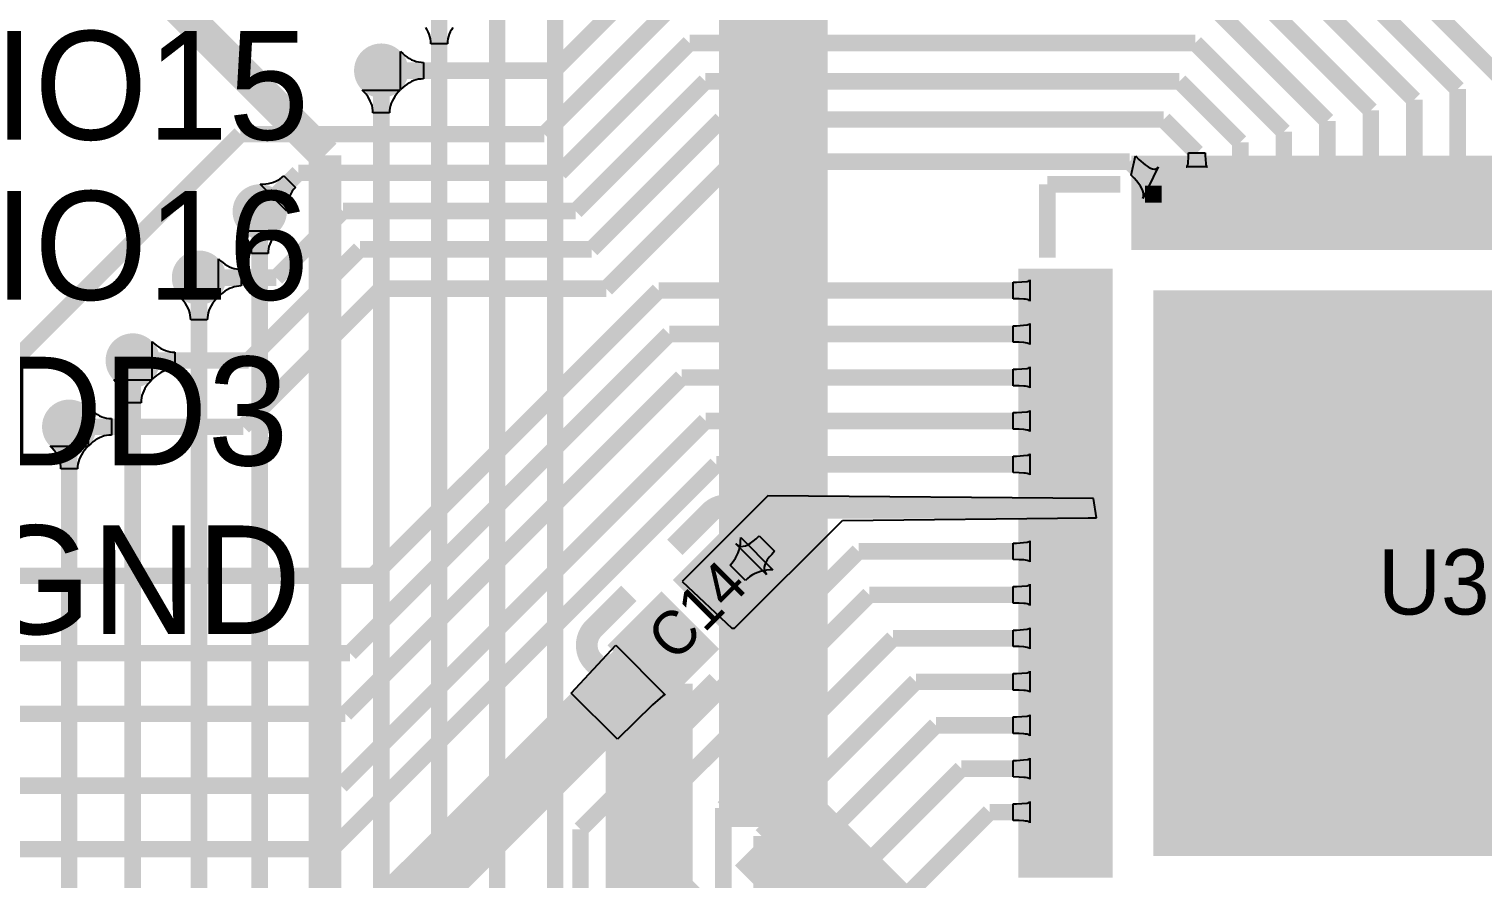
# Model space of a CAD drawing. Extents: x 53.3 to 135, y 28 to 125.4.
# Drawn here: x 88.71 to 102.08, y 88.65 to 96.47 of the extents above; entities that cross this region are included whole.
import ezdxf

# ---------------------------------------------------------------- set-up
doc = ezdxf.new("R2010")
doc.units = 0
doc.header["$MEASUREMENT"] = 0
for name, color, linetype in [('BOTTOMLAYER', 5, 'CONTINUOUS'), ('MULTILAYER', 9, 'CONTINUOUS'), ('TOPLAYER', 1, 'CONTINUOUS'), ('TOPOVERLAY', 2, 'CONTINUOUS'), ('TOPPASTE', 8, 'CONTINUOUS'), ('TOPSOLDER', 216, 'CONTINUOUS')]:
    doc.layers.add(name, color=color, linetype=linetype)

msp = doc.modelspace()

# ---------------------------------------------------------------- linework, layer by layer
at = {"layer": 'BOTTOMLAYER'}
for p, q in [((92.369759, 96.464544), (92.356889, 96.485042)), ((92.380648, 96.443736), (92.369759, 96.464544)), ((92.389559, 96.422619), (92.380648, 96.443736)), ((92.582152, 96.443736), (92.573241, 96.422619)), ((92.593041, 96.464544), (92.582152, 96.443736)), ((92.605911, 96.485042), (92.593041, 96.464544)), ((92.39649, 96.401189), (92.389559, 96.422619)), ((92.401438, 96.379449), (92.39649, 96.401189)), ((92.40441, 96.357397), (92.401438, 96.379449)), ((92.405398, 96.335032), (92.40441, 96.357397)), ((92.557402, 96.335032), (92.405398, 96.335032)), ((92.55839, 96.357397), (92.557402, 96.335032)), ((92.561362, 96.379449), (92.55839, 96.357397)), ((92.56631, 96.401189), (92.561362, 96.379449)), ((92.573241, 96.422619), (92.56631, 96.401189)), ((91.79181, 95.8901), (91.772999, 95.909663)), ((91.772999, 95.909663), (92.123001, 95.909663)), ((92.123001, 95.909663), (92.10419, 95.8901)), ((91.80864, 95.870227), (91.79181, 95.8901)), ((91.823489, 95.850042), (91.80864, 95.870227)), ((91.836359, 95.829544), (91.823489, 95.850042)), ((91.847248, 95.808736), (91.836359, 95.829544)), ((91.856159, 95.787619), (91.847248, 95.808736)), ((91.86309, 95.766189), (91.856159, 95.787619)), ((91.868038, 95.744449), (91.86309, 95.766189)), ((92.03291, 95.766189), (92.027962, 95.744449)), ((92.039841, 95.787619), (92.03291, 95.766189)), ((92.048752, 95.808736), (92.039841, 95.787619)), ((92.059641, 95.829544), (92.048752, 95.808736)), ((92.072511, 95.850042), (92.059641, 95.829544)), ((92.08736, 95.870227), (92.072511, 95.850042)), ((92.10419, 95.8901), (92.08736, 95.870227)), ((91.87101, 95.722397), (91.868038, 95.744449)), ((91.871998, 95.700032), (91.87101, 95.722397)), ((92.024002, 95.700032), (91.871998, 95.700032)), ((92.02499, 95.722397), (92.024002, 95.700032)), ((92.027962, 95.744449), (92.02499, 95.722397)), ((90.67421, 94.5947), (90.655399, 94.614263)), ((90.655399, 94.614263), (91.005401, 94.614263)), ((90.69104, 94.574827), (90.67421, 94.5947)), ((90.705889, 94.554642), (90.69104, 94.574827)), ((90.96976, 94.574827), (90.954911, 94.554642)), ((90.98659, 94.5947), (90.96976, 94.574827)), ((91.005401, 94.614263), (90.98659, 94.5947)), ((90.718759, 94.534144), (90.705889, 94.554642)), ((90.729648, 94.513336), (90.718759, 94.534144)), ((90.738559, 94.492219), (90.729648, 94.513336)), ((90.74549, 94.470789), (90.738559, 94.492219)), ((90.750438, 94.449049), (90.74549, 94.470789)), ((90.75341, 94.426997), (90.750438, 94.449049)), ((90.754398, 94.404632), (90.75341, 94.426997)), ((90.90739, 94.426997), (90.906402, 94.404632)), ((90.910362, 94.449049), (90.90739, 94.426997)), ((90.91531, 94.470789), (90.910362, 94.449049)), ((90.922241, 94.492219), (90.91531, 94.470789)), ((90.931152, 94.513336), (90.922241, 94.492219)), ((90.942041, 94.534144), (90.931152, 94.513336)), ((90.954911, 94.554642), (90.942041, 94.534144)), ((90.906402, 94.404632), (90.754398, 94.404632)), ((90.11541, 93.9851), (90.096599, 94.004663)), ((90.096599, 94.004663), (90.446601, 94.004663)), ((90.13224, 93.965227), (90.11541, 93.9851)), ((90.147089, 93.945042), (90.13224, 93.965227)), ((90.159959, 93.924544), (90.147089, 93.945042)), ((90.170848, 93.903736), (90.159959, 93.924544)), ((90.179759, 93.882619), (90.170848, 93.903736)), ((90.372352, 93.903736), (90.363441, 93.882619)), ((90.383241, 93.924544), (90.372352, 93.903736)), ((90.396111, 93.945042), (90.383241, 93.924544)), ((90.41096, 93.965227), (90.396111, 93.945042)), ((90.42779, 93.9851), (90.41096, 93.965227)), ((90.446601, 94.004663), (90.42779, 93.9851)), ((90.18669, 93.861189), (90.179759, 93.882619)), ((90.191638, 93.839449), (90.18669, 93.861189)), ((90.19461, 93.817397), (90.191638, 93.839449)), ((90.195598, 93.795032), (90.19461, 93.817397)), ((90.347602, 93.795032), (90.195598, 93.795032)), ((90.34859, 93.817397), (90.347602, 93.795032)), ((90.351562, 93.839449), (90.34859, 93.817397)), ((90.35651, 93.861189), (90.351562, 93.839449)), ((90.363441, 93.882619), (90.35651, 93.861189)), ((89.50581, 93.2231), (89.486999, 93.242663)), ((89.486999, 93.242663), (89.837001, 93.242663)), ((89.52264, 93.203227), (89.50581, 93.2231)), ((89.81819, 93.2231), (89.80136, 93.203227)), ((89.837001, 93.242663), (89.81819, 93.2231)), ((89.537489, 93.183042), (89.52264, 93.203227)), ((89.550359, 93.162544), (89.537489, 93.183042)), ((89.561248, 93.141736), (89.550359, 93.162544)), ((89.570159, 93.120619), (89.561248, 93.141736)), ((89.57709, 93.099189), (89.570159, 93.120619)), ((89.582038, 93.077449), (89.57709, 93.099189)), ((89.74691, 93.099189), (89.741962, 93.077449)), ((89.753841, 93.120619), (89.74691, 93.099189)), ((89.762752, 93.141736), (89.753841, 93.120619)), ((89.773641, 93.162544), (89.762752, 93.141736)), ((89.786511, 93.183042), (89.773641, 93.162544)), ((89.80136, 93.203227), (89.786511, 93.183042)), ((89.58501, 93.055397), (89.582038, 93.077449)), ((89.585998, 93.033032), (89.58501, 93.055397)), ((89.738002, 93.033032), (89.585998, 93.033032)), ((89.73899, 93.055397), (89.738002, 93.033032)), ((89.741962, 93.077449), (89.73899, 93.055397)), ((88.92161, 92.6135), (88.902799, 92.633063)), ((88.902799, 92.633063), (89.252801, 92.633063)), ((88.93844, 92.593627), (88.92161, 92.6135)), ((88.953289, 92.573442), (88.93844, 92.593627)), ((88.966159, 92.552944), (88.953289, 92.573442)), ((88.977048, 92.532136), (88.966159, 92.552944)), ((89.189441, 92.552944), (89.178552, 92.532136)), ((89.202311, 92.573442), (89.189441, 92.552944)), ((89.21716, 92.593627), (89.202311, 92.573442)), ((89.23399, 92.6135), (89.21716, 92.593627)), ((89.252801, 92.633063), (89.23399, 92.6135)), ((88.985959, 92.511019), (88.977048, 92.532136)), ((88.99289, 92.489589), (88.985959, 92.511019)), ((88.997838, 92.467849), (88.99289, 92.489589)), ((89.00081, 92.445797), (88.997838, 92.467849)), ((89.001798, 92.423432), (89.00081, 92.445797)), ((89.153802, 92.423432), (89.001798, 92.423432)), ((89.15479, 92.445797), (89.153802, 92.423432)), ((89.157762, 92.467849), (89.15479, 92.445797)), ((89.16271, 92.489589), (89.157762, 92.467849)), ((89.169641, 92.511019), (89.16271, 92.489589)), ((89.178552, 92.532136), (89.169641, 92.511019))]:
    msp.add_line(p, q, dxfattribs=at)
for points, const_width in [([(95.5548, 89.1286), (95.5548, 99.8982)], 1.000001), ([(93.5482, 81.2546), (93.5482, 97.8408)], 0.152001), ([(93.0148, 80.9752), (93.0148, 97.3074)], 0.152001), ([(90.0176, 96.7232), (91.430399, 95.310401)], 0.299999), ([(92.4814, 80.524601), (92.4814, 96.7232)], 0.152001), ([(91.948, 80.223401), (91.948, 96.0882)], 0.152001), ([(91.430399, 79.867201), (91.430399, 95.310401)], 0.299999), ([(90.8304, 79.5274), (90.8304, 94.7928)], 0.152001), ([(90.2716, 79.2734), (90.2716, 94.1832)], 0.152001), ([(89.662, 78.867), (89.662, 93.4212)], 0.152001), ([(89.0778, 78.867), (89.0778, 92.8116)], 0.152001), ([(94.4118, 88.4682), (94.4118, 90.4494)], 0.800001), ([(95.5548, 89.1286), (97.028, 87.6554)], 1.000001), ([(94.4118, 88.4682), (96.8248, 86.0552)], 0.800001)]:
    msp.add_lwpolyline(points, dxfattribs=dict(at, const_width=const_width))
for points, const_width in [([(91.823002, 96.0882, 1), (92.072998, 96.0882, 1)], 0.249999), ([(90.705402, 94.7928, 1), (90.955398, 94.7928, 1)], 0.249999), ([(90.146602, 94.1832, 1), (90.396598, 94.1832, 1)], 0.249999), ([(99.3418, 93.6244, 1), (99.6418, 93.6244, 1)], 0.299999), ([(100.2816, 93.6498, 1), (100.5816, 93.6498, 1)], 0.299999), ([(101.45, 93.5482, 1), (101.75, 93.5482, 1)], 0.299999), ([(89.537002, 93.4212, 1), (89.786998, 93.4212, 1)], 0.249999), ([(88.952802, 92.8116, 1), (89.202798, 92.8116, 1)], 0.249999), ([(100.307, 92.583, 1), (100.607, 92.583, 1)], 0.299999), ([(99.3164, 92.5068, 1), (99.6164, 92.5068, 1)], 0.299999), ([(101.45, 92.456, 1), (101.75, 92.456, 1)], 0.299999), ([(95.4048, 91.7956, 1), (95.7048, 91.7956, 1)], 0.299999), ([(99.3418, 91.5416, 1), (99.6418, 91.5416, 1)], 0.299999), ([(100.3324, 91.5162, 1), (100.6324, 91.5162, 1)], 0.299999), ([(101.500876, 91.465324, 1), (101.800876, 91.465324, 1)], 0.299999), ([(99.3672, 90.5256, 1), (99.6672, 90.5256, 1)], 0.299999), ([(94.0332, 90.4494, 1), (94.3332, 90.4494, 1)], 0.299999), ([(100.434, 90.3986, 1), (100.734, 90.3986, 1)], 0.299999), ([(101.5262, 90.3986, 1), (101.8262, 90.3986, 1)], 0.299999), ([(99.3418, 89.4842, 1), (99.6418, 89.4842, 1)], 0.299999), ([(100.4086, 89.4334, 1), (100.7086, 89.4334, 1)], 0.299999), ([(101.3992, 89.408, 1), (101.6992, 89.408, 1)], 0.299999)]:
    msp.add_lwpolyline(points, format="xyb", close=True, dxfattribs=dict(at, const_width=const_width))
at = {"layer": 'MULTILAYER'}
for points, const_width in [([(91.823002, 96.0882, 1), (92.072998, 96.0882, 1)], 0.249999), ([(90.705402, 94.7928, 1), (90.955398, 94.7928, 1)], 0.249999), ([(90.146602, 94.1832, 1), (90.396598, 94.1832, 1)], 0.249999), ([(99.3418, 93.6244, 1), (99.6418, 93.6244, 1)], 0.299999), ([(100.2816, 93.6498, 1), (100.5816, 93.6498, 1)], 0.299999), ([(101.45, 93.5482, 1), (101.75, 93.5482, 1)], 0.299999), ([(89.537002, 93.4212, 1), (89.786998, 93.4212, 1)], 0.249999), ([(88.952802, 92.8116, 1), (89.202798, 92.8116, 1)], 0.249999), ([(100.307, 92.583, 1), (100.607, 92.583, 1)], 0.299999), ([(99.3164, 92.5068, 1), (99.6164, 92.5068, 1)], 0.299999), ([(101.45, 92.456, 1), (101.75, 92.456, 1)], 0.299999), ([(95.4048, 91.7956, 1), (95.7048, 91.7956, 1)], 0.299999), ([(99.3418, 91.5416, 1), (99.6418, 91.5416, 1)], 0.299999), ([(100.3324, 91.5162, 1), (100.6324, 91.5162, 1)], 0.299999), ([(101.500876, 91.465324, 1), (101.800876, 91.465324, 1)], 0.299999), ([(99.3672, 90.5256, 1), (99.6672, 90.5256, 1)], 0.299999), ([(94.0332, 90.4494, 1), (94.3332, 90.4494, 1)], 0.299999), ([(100.434, 90.3986, 1), (100.734, 90.3986, 1)], 0.299999), ([(101.5262, 90.3986, 1), (101.8262, 90.3986, 1)], 0.299999), ([(99.3418, 89.4842, 1), (99.6418, 89.4842, 1)], 0.299999), ([(100.4086, 89.4334, 1), (100.7086, 89.4334, 1)], 0.299999), ([(101.3992, 89.408, 1), (101.6992, 89.408, 1)], 0.299999)]:
    msp.add_lwpolyline(points, format="xyb", close=True, dxfattribs=dict(at, const_width=const_width))
at = {"layer": 'TOPLAYER'}
for p, q in [((92.126537, 95.913199), (92.126537, 96.263201)), ((92.126537, 96.263201), (92.1461, 96.24439)), ((92.1461, 96.24439), (92.165973, 96.22756)), ((92.165973, 96.22756), (92.186158, 96.212711)), ((92.186158, 96.212711), (92.206656, 96.199841)), ((92.206656, 96.199841), (92.227463, 96.188952)), ((92.227463, 96.188952), (92.248581, 96.180041)), ((92.248581, 96.180041), (92.270011, 96.17311)), ((92.270011, 96.17311), (92.291751, 96.168162)), ((92.291751, 96.168162), (92.313803, 96.16519)), ((92.313803, 96.16519), (92.336168, 96.164202)), ((92.336168, 96.164202), (92.336168, 96.012198)), ((92.1461, 95.93201), (92.126537, 95.913199)), ((92.165973, 95.94884), (92.1461, 95.93201)), ((92.186158, 95.963689), (92.165973, 95.94884)), ((92.206656, 95.976559), (92.186158, 95.963689)), ((92.227463, 95.987448), (92.206656, 95.976559)), ((92.248581, 95.996359), (92.227463, 95.987448)), ((92.270011, 96.00329), (92.248581, 95.996359)), ((92.291751, 96.008238), (92.270011, 96.00329)), ((92.313803, 96.01121), (92.291751, 96.008238)), ((92.336168, 96.012198), (92.313803, 96.01121)), ((98.846449, 95.12747), (98.885141, 95.303741)), ((98.885141, 95.303741), (98.918532, 95.271425)), ((98.918532, 95.271425), (98.976983, 95.221572)), ((99.367337, 95.223025), (99.369641, 95.234689)), ((99.369641, 95.234689), (99.371528, 95.248948)), ((99.371528, 95.248948), (99.374043, 95.28524)), ((99.374043, 95.28524), (99.374879, 95.331902)), ((99.374879, 95.331902), (99.526882, 95.331902)), ((99.526882, 95.331902), (99.527091, 95.307274)), ((99.527091, 95.307274), (99.53212, 95.234689)), ((99.53212, 95.234689), (99.534424, 95.223025)), ((90.998055, 95.080536), (91.016927, 95.092411)), ((91.016927, 95.092411), (91.034621, 95.105903)), ((91.034621, 95.105903), (91.051136, 95.121016)), ((91.051136, 95.121016), (91.158616, 95.013536)), ((98.873175, 95.099668), (98.846449, 95.12747)), ((98.896353, 95.073267), (98.873175, 95.099668)), ((99.094077, 95.202286), (98.95393, 94.912508)), ((98.976983, 95.221572), (99.002042, 95.204036)), ((99.002042, 95.204036), (99.024323, 95.191428)), ((99.024323, 95.191428), (99.043828, 95.183747)), ((99.043828, 95.183747), (99.060556, 95.180991)), ((99.060556, 95.180991), (99.074506, 95.183162)), ((99.074506, 95.183162), (99.085679, 95.190262)), ((99.085679, 95.190262), (99.094077, 95.202286)), ((99.353929, 95.202286), (99.357909, 95.203581)), ((99.547832, 95.202286), (99.353929, 95.202286)), ((99.357909, 95.203581), (99.36147, 95.20747)), ((99.36147, 95.20747), (99.364615, 95.213952)), ((99.364615, 95.213952), (99.367337, 95.223025)), ((99.534424, 95.223025), (99.537147, 95.213952)), ((99.537147, 95.213952), (99.540291, 95.20747)), ((99.540291, 95.20747), (99.543852, 95.203581)), ((99.543852, 95.203581), (99.547832, 95.202286)), ((90.832899, 95.042787), (90.860034, 95.04332)), ((91.080387, 94.795299), (90.832899, 95.042787)), ((90.860034, 95.04332), (90.885988, 95.045472)), ((90.885988, 95.045472), (90.910761, 95.049246)), ((90.910761, 95.049246), (90.934355, 95.054638)), ((90.934355, 95.054638), (90.956768, 95.061651)), ((90.956768, 95.061651), (90.978002, 95.070285)), ((90.978002, 95.070285), (90.998055, 95.080536)), ((91.118136, 94.960455), (91.107885, 94.940402)), ((91.130011, 94.979327), (91.118136, 94.960455)), ((91.143503, 94.997021), (91.130011, 94.979327)), ((91.158616, 95.013536), (91.143503, 94.997021)), ((98.915979, 95.048266), (98.896353, 95.073267)), ((98.932055, 95.024669), (98.915979, 95.048266)), ((98.944577, 95.002472), (98.932055, 95.024669)), ((98.953551, 94.981674), (98.944577, 95.002472)), ((98.958971, 94.962281), (98.953551, 94.981674)), ((98.960841, 94.944288), (98.958971, 94.962281)), ((91.083072, 94.848388), (91.08092, 94.822434)), ((91.086846, 94.873161), (91.083072, 94.848388)), ((91.092238, 94.896755), (91.086846, 94.873161)), ((91.099251, 94.919168), (91.092238, 94.896755)), ((91.107885, 94.940402), (91.099251, 94.919168)), ((98.95393, 94.912508), (98.959162, 94.927697)), ((98.959162, 94.927697), (98.960841, 94.944288)), ((91.08092, 94.822434), (91.080387, 94.795299)), ((90.450137, 94.008199), (90.450137, 94.358201)), ((90.450137, 94.358201), (90.4697, 94.33939)), ((90.4697, 94.33939), (90.489573, 94.32256)), ((90.489573, 94.32256), (90.509758, 94.307711)), ((90.509758, 94.307711), (90.530256, 94.294841)), ((90.530256, 94.294841), (90.551063, 94.283952)), ((90.551063, 94.283952), (90.572181, 94.275041)), ((90.572181, 94.275041), (90.593611, 94.26811)), ((90.593611, 94.26811), (90.615351, 94.263162)), ((90.615351, 94.263162), (90.637403, 94.26019)), ((90.637403, 94.26019), (90.659768, 94.259202)), ((90.659768, 94.259202), (90.659768, 94.107198)), ((97.900233, 94.151585), (97.907833, 94.154729)), ((97.907833, 94.154729), (97.912395, 94.15829)), ((97.912395, 94.15829), (97.913914, 94.16227)), ((97.913914, 94.16227), (97.913914, 93.968367)), ((90.4697, 94.02701), (90.450137, 94.008199)), ((90.489573, 94.04384), (90.4697, 94.02701)), ((90.509758, 94.058689), (90.489573, 94.04384)), ((90.530256, 94.071559), (90.509758, 94.058689)), ((90.551063, 94.082448), (90.530256, 94.071559)), ((90.572181, 94.091359), (90.551063, 94.082448)), ((90.593611, 94.09829), (90.572181, 94.091359)), ((90.615351, 94.103238), (90.593611, 94.09829)), ((90.637403, 94.10621), (90.615351, 94.103238)), ((90.659768, 94.107198), (90.637403, 94.10621)), ((97.761913, 94.14132), (97.790792, 94.141529)), ((97.761913, 93.989317), (97.761913, 94.14132)), ((97.790792, 94.141529), (97.889593, 94.148862)), ((97.889593, 94.148862), (97.900233, 94.151585)), ((97.816632, 93.988481), (97.761913, 93.989317)), ((97.859195, 93.985966), (97.816632, 93.988481)), ((97.875913, 93.984079), (97.859195, 93.985966)), ((97.889593, 93.981775), (97.875913, 93.984079)), ((97.900233, 93.979053), (97.889593, 93.981775)), ((97.907833, 93.975908), (97.900233, 93.979053)), ((97.912395, 93.972347), (97.907833, 93.975908)), ((97.913914, 93.968367), (97.912395, 93.972347)), ((97.900233, 93.751585), (97.907833, 93.75473)), ((97.907833, 93.75473), (97.912395, 93.758291)), ((97.912395, 93.758291), (97.913914, 93.762271)), ((97.913914, 93.762271), (97.913914, 93.568368)), ((97.761913, 93.741321), (97.790792, 93.74153)), ((97.761913, 93.589318), (97.761913, 93.741321)), ((97.790792, 93.74153), (97.889593, 93.748863)), ((97.889593, 93.748863), (97.900233, 93.751585)), ((89.840537, 93.246199), (89.840537, 93.596201)), ((89.840537, 93.596201), (89.8601, 93.57739)), ((89.8601, 93.57739), (89.879973, 93.56056)), ((89.879973, 93.56056), (89.900158, 93.545711)), ((89.900158, 93.545711), (89.920656, 93.532841)), ((89.920656, 93.532841), (89.941463, 93.521952)), ((89.941463, 93.521952), (89.962581, 93.513041)), ((89.962581, 93.513041), (89.984011, 93.50611)), ((89.984011, 93.50611), (90.005751, 93.501162)), ((90.005751, 93.501162), (90.027803, 93.49819)), ((90.027803, 93.49819), (90.050168, 93.497202)), ((90.050168, 93.497202), (90.050168, 93.345198)), ((97.816632, 93.588482), (97.761913, 93.589318)), ((97.859195, 93.585967), (97.816632, 93.588482)), ((97.875913, 93.58408), (97.859195, 93.585967)), ((97.889593, 93.581776), (97.875913, 93.58408)), ((97.900233, 93.579053), (97.889593, 93.581776)), ((97.907833, 93.575909), (97.900233, 93.579053)), ((97.912395, 93.572348), (97.907833, 93.575909)), ((97.913914, 93.568368), (97.912395, 93.572348)), ((97.900233, 93.351586), (97.907833, 93.354731)), ((97.907833, 93.354731), (97.912395, 93.358292)), ((97.912395, 93.358292), (97.913914, 93.362272)), ((97.913914, 93.362272), (97.913914, 93.168368)), ((89.8601, 93.26501), (89.840537, 93.246199)), ((89.879973, 93.28184), (89.8601, 93.26501)), ((89.900158, 93.296689), (89.879973, 93.28184)), ((89.920656, 93.309559), (89.900158, 93.296689)), ((89.941463, 93.320448), (89.920656, 93.309559)), ((89.962581, 93.329359), (89.941463, 93.320448)), ((89.984011, 93.33629), (89.962581, 93.329359)), ((90.005751, 93.341238), (89.984011, 93.33629)), ((90.027803, 93.34421), (90.005751, 93.341238)), ((90.050168, 93.345198), (90.027803, 93.34421)), ((97.761913, 93.341322), (97.790792, 93.34153)), ((97.761913, 93.189318), (97.761913, 93.341322)), ((97.790792, 93.34153), (97.889593, 93.348863)), ((97.889593, 93.348863), (97.900233, 93.351586)), ((97.816632, 93.188483), (97.761913, 93.189318)), ((97.859195, 93.185968), (97.816632, 93.188483)), ((97.875913, 93.184081), (97.859195, 93.185968)), ((97.889593, 93.181777), (97.875913, 93.184081)), ((97.900233, 93.179054), (97.889593, 93.181777)), ((97.907833, 93.17591), (97.900233, 93.179054)), ((97.912395, 93.172349), (97.907833, 93.17591)), ((97.913914, 93.168368), (97.912395, 93.172349)), ((89.256337, 92.636599), (89.256337, 92.986601)), ((89.256337, 92.986601), (89.2759, 92.96779)), ((89.2759, 92.96779), (89.295773, 92.95096)), ((89.295773, 92.95096), (89.315958, 92.936111)), ((97.889593, 92.948864), (97.900233, 92.951587)), ((97.900233, 92.951587), (97.907833, 92.954732)), ((97.907833, 92.954732), (97.912395, 92.958293)), ((97.912395, 92.958293), (97.913914, 92.962273)), ((97.913914, 92.962273), (97.913914, 92.768369)), ((89.315958, 92.936111), (89.336456, 92.923241)), ((89.336456, 92.923241), (89.357264, 92.912352)), ((89.357264, 92.912352), (89.378381, 92.903441)), ((89.378381, 92.903441), (89.399811, 92.89651)), ((89.399811, 92.89651), (89.421551, 92.891562)), ((89.421551, 92.891562), (89.443603, 92.88859)), ((89.443603, 92.88859), (89.465968, 92.887602)), ((89.465968, 92.887602), (89.465968, 92.735598)), ((97.761913, 92.941323), (97.790792, 92.941531)), ((97.761913, 92.789319), (97.761913, 92.941323)), ((97.790792, 92.941531), (97.889593, 92.948864)), ((89.315958, 92.687089), (89.295773, 92.67224)), ((89.336456, 92.699959), (89.315958, 92.687089)), ((89.357264, 92.710848), (89.336456, 92.699959)), ((89.378381, 92.719759), (89.357264, 92.710848)), ((89.399811, 92.72669), (89.378381, 92.719759)), ((89.421551, 92.731638), (89.399811, 92.72669)), ((89.443603, 92.73461), (89.421551, 92.731638)), ((89.465968, 92.735598), (89.443603, 92.73461)), ((97.816632, 92.788483), (97.761913, 92.789319)), ((97.859195, 92.785969), (97.816632, 92.788483)), ((97.875913, 92.784082), (97.859195, 92.785969)), ((97.889593, 92.781778), (97.875913, 92.784082)), ((97.900233, 92.779055), (97.889593, 92.781778)), ((97.907833, 92.77591), (97.900233, 92.779055)), ((97.912395, 92.772349), (97.907833, 92.77591)), ((97.913914, 92.768369), (97.912395, 92.772349)), ((89.2759, 92.65541), (89.256337, 92.636599)), ((89.295773, 92.67224), (89.2759, 92.65541)), ((97.889593, 92.548865), (97.900233, 92.551588)), ((97.900233, 92.551588), (97.907833, 92.554732)), ((97.907833, 92.554732), (97.912395, 92.558293)), ((97.912395, 92.558293), (97.913914, 92.562274)), ((97.913914, 92.562274), (97.913914, 92.36837)), ((97.761913, 92.541324), (97.790792, 92.541532)), ((97.761913, 92.38932), (97.761913, 92.541324)), ((97.790792, 92.541532), (97.889593, 92.548865)), ((97.816632, 92.388484), (97.761913, 92.38932)), ((97.859195, 92.38597), (97.816632, 92.388484)), ((97.875913, 92.384082), (97.859195, 92.38597)), ((97.889593, 92.381779), (97.875913, 92.384082)), ((97.900233, 92.379056), (97.889593, 92.381779)), ((97.907833, 92.375911), (97.900233, 92.379056)), ((97.912395, 92.37235), (97.907833, 92.375911)), ((97.913914, 92.36837), (97.912395, 92.37235)), ((95.504, 92.1766), (94.7166, 91.3892)), ((98.5012, 92.1512), (95.504, 92.1766)), ((98.5266, 91.9734), (98.5012, 92.1512)), ((95.1992, 90.9574), (96.1898, 91.948)), ((96.1898, 91.948), (98.4504, 91.9734)), ((98.4504, 91.9734), (98.5266, 91.9734)), ((95.251387, 91.733172), (95.254112, 91.762341)), ((95.254112, 91.762341), (95.254816, 91.792603)), ((95.254816, 91.792603), (95.551798, 91.495616)), ((95.34522, 91.740172), (95.370292, 91.758173)), ((95.370292, 91.758173), (95.39682, 91.780459)), ((95.39682, 91.780459), (95.424808, 91.80703)), ((95.424808, 91.80703), (95.566227, 91.66561)), ((97.790792, 91.741534), (97.889593, 91.748867)), ((97.889593, 91.748867), (97.900233, 91.751589)), ((97.900233, 91.751589), (97.907833, 91.754734)), ((97.907833, 91.754734), (97.912395, 91.758295)), ((97.912395, 91.758295), (97.913914, 91.762275)), ((97.913914, 91.762275), (97.913914, 91.568372)), ((95.20744, 91.603665), (95.220272, 91.627386)), ((95.493362, 91.451323), (95.210521, 91.734165)), ((95.210521, 91.734165), (95.225392, 91.722166)), ((95.220272, 91.627386), (95.231085, 91.652199)), ((95.225392, 91.722166), (95.24172, 91.714452)), ((95.231085, 91.652199), (95.239873, 91.6781)), ((95.239873, 91.6781), (95.246642, 91.70509)), ((95.24172, 91.714452), (95.259505, 91.711026)), ((95.246642, 91.70509), (95.251387, 91.733172)), ((95.259505, 91.711026), (95.278748, 91.711882)), ((95.278748, 91.711882), (95.299449, 91.717025)), ((95.299449, 91.717025), (95.321605, 91.726456)), ((95.321605, 91.726456), (95.34522, 91.740172)), ((95.539657, 91.637622), (95.517371, 91.611094)), ((95.566227, 91.66561), (95.539657, 91.637622)), ((97.761913, 91.741325), (97.790792, 91.741534)), ((97.761913, 91.589322), (97.761913, 91.741325)), ((95.15681, 91.539035), (95.175708, 91.559487)), ((95.29823, 91.397612), (95.15681, 91.539035)), ((95.175708, 91.559487), (95.192586, 91.581031)), ((95.192586, 91.581031), (95.20744, 91.603665)), ((95.437297, 91.480676), (95.411394, 91.471885)), ((95.464287, 91.487442), (95.437297, 91.480676)), ((95.492369, 91.492189), (95.464287, 91.487442)), ((95.471079, 91.51955), (95.470223, 91.500307)), ((95.470223, 91.500307), (95.47365, 91.482522)), ((95.476223, 91.540251), (95.471079, 91.51955)), ((95.47365, 91.482522), (95.481364, 91.466195)), ((95.485654, 91.562408), (95.476223, 91.540251)), ((95.49937, 91.586022), (95.485654, 91.562408)), ((95.521539, 91.494912), (95.492369, 91.492189)), ((95.517371, 91.611094), (95.49937, 91.586022)), ((95.551798, 91.495616), (95.521539, 91.494912)), ((97.816632, 91.588486), (97.761913, 91.589322)), ((97.859195, 91.585971), (97.816632, 91.588486)), ((97.875913, 91.584084), (97.859195, 91.585971)), ((97.889593, 91.58178), (97.875913, 91.584084)), ((97.900233, 91.579057), (97.889593, 91.58178)), ((97.907833, 91.575913), (97.900233, 91.579057)), ((97.912395, 91.572352), (97.907833, 91.575913)), ((97.913914, 91.568372), (97.912395, 91.572352)), ((94.7166, 91.3892), (95.1738, 90.9574)), ((95.318684, 91.41651), (95.29823, 91.397612)), ((95.340228, 91.433386), (95.318684, 91.41651)), ((95.36286, 91.448242), (95.340228, 91.433386)), ((95.386583, 91.461074), (95.36286, 91.448242)), ((95.411394, 91.471885), (95.386583, 91.461074)), ((95.481364, 91.466195), (95.493362, 91.451323)), ((97.790792, 91.341534), (97.889593, 91.348867)), ((97.889593, 91.348867), (97.900233, 91.35159)), ((97.900233, 91.35159), (97.907833, 91.354735)), ((97.907833, 91.354735), (97.912395, 91.358296)), ((97.912395, 91.358296), (97.913914, 91.362276)), ((97.913914, 91.362276), (97.913914, 91.168372)), ((97.761913, 91.341326), (97.790792, 91.341534)), ((97.761913, 91.189322), (97.761913, 91.341326)), ((97.816632, 91.188487), (97.761913, 91.189322)), ((97.859195, 91.185972), (97.816632, 91.188487)), ((97.875913, 91.184085), (97.859195, 91.185972)), ((97.889593, 91.181781), (97.875913, 91.184085)), ((97.900233, 91.179058), (97.889593, 91.181781)), ((97.907833, 91.175914), (97.900233, 91.179058)), ((97.912395, 91.172353), (97.907833, 91.175914)), ((97.913914, 91.168372), (97.912395, 91.172353)), ((95.1738, 90.9574), (95.1992, 90.9574)), ((97.790792, 90.941535), (97.889593, 90.948868)), ((97.889593, 90.948868), (97.900233, 90.951591)), ((97.900233, 90.951591), (97.907833, 90.954736)), ((97.907833, 90.954736), (97.912395, 90.958297)), ((97.912395, 90.958297), (97.913914, 90.962277)), ((97.913914, 90.962277), (97.913914, 90.768373)), ((97.761913, 90.941327), (97.790792, 90.941535)), ((97.761913, 90.789323), (97.761913, 90.941327)), ((93.696706, 90.361773), (94.105446, 90.801558)), ((94.105446, 90.801558), (94.560756, 90.346248)), ((97.816632, 90.788487), (97.761913, 90.789323)), ((97.859195, 90.785973), (97.816632, 90.788487)), ((97.875913, 90.784086), (97.859195, 90.785973)), ((97.889593, 90.781782), (97.875913, 90.784086)), ((97.900233, 90.779059), (97.889593, 90.781782)), ((97.907833, 90.775914), (97.900233, 90.779059)), ((97.912395, 90.772353), (97.907833, 90.775914)), ((97.913914, 90.768373), (97.912395, 90.772353)), ((97.790792, 90.541536), (97.889593, 90.548869)), ((97.889593, 90.548869), (97.900233, 90.551592)), ((97.900233, 90.551592), (97.907833, 90.554736)), ((97.907833, 90.554736), (97.912395, 90.558297)), ((97.912395, 90.558297), (97.913914, 90.562278)), ((97.913914, 90.562278), (97.913914, 90.368374)), ((97.761913, 90.541328), (97.790792, 90.541536)), ((97.761913, 90.389324), (97.761913, 90.541328)), ((94.12097, 89.937509), (93.696706, 90.361773)), ((94.514655, 90.315981), (94.443047, 90.251826)), ((94.538198, 90.334866), (94.514655, 90.315981)), ((94.553562, 90.344955), (94.538198, 90.334866)), ((94.560756, 90.346248), (94.553562, 90.344955)), ((97.816632, 90.388488), (97.761913, 90.389324)), ((97.859195, 90.385974), (97.816632, 90.388488)), ((97.875913, 90.384086), (97.859195, 90.385974)), ((97.889593, 90.381783), (97.875913, 90.384086)), ((97.900233, 90.37906), (97.889593, 90.381783)), ((97.907833, 90.375915), (97.900233, 90.37906)), ((97.912395, 90.372354), (97.907833, 90.375915)), ((97.913914, 90.368374), (97.912395, 90.372354)), ((94.443047, 90.251826), (94.12097, 89.937509)), ((97.790792, 90.141537), (97.889593, 90.14887)), ((97.889593, 90.14887), (97.900233, 90.151593)), ((97.900233, 90.151593), (97.907833, 90.154737)), ((97.907833, 90.154737), (97.912395, 90.158298)), ((97.912395, 90.158298), (97.913914, 90.162278)), ((97.913914, 90.162278), (97.913914, 89.968375)), ((97.761913, 90.141328), (97.790792, 90.141537)), ((97.761913, 89.989325), (97.761913, 90.141328)), ((97.816632, 89.988489), (97.761913, 89.989325)), ((97.859195, 89.985974), (97.816632, 89.988489)), ((97.875913, 89.984087), (97.859195, 89.985974)), ((97.889593, 89.981783), (97.875913, 89.984087)), ((97.900233, 89.979061), (97.889593, 89.981783)), ((97.907833, 89.975916), (97.900233, 89.979061)), ((97.912395, 89.972355), (97.907833, 89.975916)), ((97.913914, 89.968375), (97.912395, 89.972355)), ((97.761913, 89.741329), (97.790792, 89.741538)), ((97.761913, 89.589326), (97.761913, 89.741329)), ((97.790792, 89.741538), (97.889593, 89.748871)), ((97.889593, 89.748871), (97.900233, 89.751593)), ((97.900233, 89.751593), (97.907833, 89.754738)), ((97.907833, 89.754738), (97.912395, 89.758299)), ((97.912395, 89.758299), (97.913914, 89.762279)), ((97.913914, 89.762279), (97.913914, 89.568376)), ((97.816632, 89.58849), (97.761913, 89.589326)), ((97.859195, 89.585975), (97.816632, 89.58849)), ((97.875913, 89.584088), (97.859195, 89.585975)), ((97.889593, 89.581784), (97.875913, 89.584088)), ((97.900233, 89.579061), (97.889593, 89.581784)), ((97.907833, 89.575917), (97.900233, 89.579061)), ((97.912395, 89.572356), (97.907833, 89.575917)), ((97.913914, 89.568376), (97.912395, 89.572356)), ((97.761913, 89.34133), (97.790792, 89.341538)), ((97.761913, 89.189326), (97.761913, 89.34133)), ((97.790792, 89.341538), (97.889593, 89.348871)), ((97.889593, 89.348871), (97.900233, 89.351594)), ((97.900233, 89.351594), (97.907833, 89.354739)), ((97.907833, 89.354739), (97.912395, 89.3583)), ((97.912395, 89.3583), (97.913914, 89.36228)), ((97.913914, 89.36228), (97.913914, 89.168376)), ((97.816632, 89.188491), (97.761913, 89.189326)), ((97.859195, 89.185976), (97.816632, 89.188491)), ((97.875913, 89.184089), (97.859195, 89.185976)), ((97.889593, 89.181785), (97.875913, 89.184089)), ((97.900233, 89.179062), (97.889593, 89.181785)), ((97.907833, 89.175918), (97.900233, 89.179062)), ((97.912395, 89.172357), (97.907833, 89.175918)), ((97.913914, 89.168376), (97.912395, 89.172357))]:
    msp.add_line(p, q, dxfattribs=at)
for points, const_width in [([(100.165398, 98.101998), (102.250875, 96.016521)], 0.152001), ([(100.019597, 97.749998), (101.850876, 95.918718)], 0.152001), ([(99.873796, 97.397997), (101.450877, 95.820916)], 0.152001), ([(93.535081, 96.0882), (94.492877, 97.045996)], 0.152001), ([(99.727995, 97.045996), (101.050877, 95.723113)], 0.152001), ([(93.448683, 95.504), (94.638678, 96.693995)], 0.152001), ([(99.582194, 96.693995), (100.650878, 95.62531)], 0.152001), ([(93.590885, 95.1484), (94.784479, 96.341994)], 0.152001), ([(94.784479, 96.341994), (99.436392, 96.341994)], 0.152001), ([(99.436392, 96.341994), (100.250879, 95.527508)], 0.152001), ([(91.948, 96.0882), (93.535081, 96.0882)], 0.152001), ([(93.736686, 94.796399), (94.93028, 95.989993)], 0.152001), ([(94.93028, 95.989993), (99.290591, 95.989993)], 0.152001), ([(99.290591, 95.989993), (99.85088, 95.429705)], 0.152001), ([(101.450877, 95.203035), (101.450877, 95.820916)], 0.152001), ([(101.850876, 95.203035), (101.850876, 95.918718)], 0.152001), ([(101.050877, 95.203035), (101.050877, 95.723113)], 0.152001), ([(93.882487, 94.444398), (95.076081, 95.637993)], 0.152001), ([(95.076081, 95.637993), (99.14479, 95.637993)], 0.152001), ([(99.14479, 95.637993), (99.450881, 95.331902)], 0.152001), ([(100.650878, 95.203035), (100.650878, 95.62531)], 0.152001), ([(88.0364, 92.8878), (90.6526, 95.504)], 0.152001), ([(90.6526, 95.504), (93.448683, 95.504)], 0.152001), ([(99.85088, 95.203035), (99.85088, 95.429705)], 0.152001), ([(100.250879, 95.203035), (100.250879, 95.527508)], 0.152001), ([(99.450881, 94.872835), (99.450881, 95.331902)], 0.152001), ([(90.8304, 94.7928), (91.186, 95.1484)], 0.152001), ([(91.186, 95.1484), (93.590885, 95.1484)], 0.152001), ([(94.01749, 94.0816), (95.18589, 95.25)], 0.152001), ([(95.18589, 95.25), (98.8314, 95.25)], 0.152001), ([(98.8314, 95.25), (99.050881, 95.030519)], 0.152001), ([(99.050881, 94.872835), (99.050881, 95.030519)], 0.152001), ([(90.9828, 94.1832), (91.595999, 94.796399)], 0.152001), ([(91.595999, 94.796399), (93.736686, 94.796399)], 0.152001), ([(90.7288, 93.4212), (91.751998, 94.444398)], 0.152001), ([(91.751998, 94.444398), (93.882487, 94.444398)], 0.152001), ([(90.2716, 94.1832), (90.9828, 94.1832)], 0.152001), ([(90.678, 92.8116), (91.948, 94.0816)], 0.152001), ([(91.948, 94.0816), (94.01749, 94.0816)], 0.152001), ([(91.873692, 91.44), (94.499011, 94.065319)], 0.152001), ([(94.499011, 94.065319), (98.243365, 94.065319)], 0.152001), ([(91.660297, 90.7288), (94.596816, 93.665319)], 0.152001), ([(94.596816, 93.665319), (98.243365, 93.665319)], 0.152001), ([(89.662, 93.4212), (90.7288, 93.4212)], 0.152001), ([(91.6178, 90.17), (94.71312, 93.26532)], 0.152001), ([(94.71312, 93.26532), (98.243365, 93.26532)], 0.152001), ([(89.0778, 92.8116), (90.678, 92.8116)], 0.152001), ([(91.577198, 89.5096), (94.932919, 92.865321)], 0.152001), ([(94.932919, 92.865321), (98.243365, 92.865321)], 0.152001), ([(91.4908, 88.9254), (95.030722, 92.465322)], 0.152001), ([(95.030722, 92.465322), (98.243365, 92.465322)], 0.152001), ([(95.14412, 91.384923), (95.82452, 92.065323)], 0.2), ([(95.82452, 92.065323), (98.243365, 92.065323)], 0.2), ([(93.780399, 89.106799), (96.338923, 91.665323)], 0.152001), ([(96.338923, 91.665323), (98.243365, 91.665323)], 0.152001), ([(87.9602, 91.44), (91.873692, 91.44)], 0.152001), ([(94.1324, 88.960998), (96.436726, 91.265324)], 0.152001), ([(96.436726, 91.265324), (98.243365, 91.265324)], 0.152001), ([(91.897197, 88.138), (94.543077, 90.78388)], 0.599999), ([(95.095192, 89.303992), (96.656525, 90.865325)], 0.152001), ([(96.656525, 90.865325), (98.243365, 90.865325)], 0.152001), ([(87.3506, 90.7288), (91.660297, 90.7288)], 0.152001), ([(95.447193, 89.046393), (96.866126, 90.465326)], 0.152001), ([(96.866126, 90.465326), (98.243365, 90.465326)], 0.152001), ([(86.8172, 90.17), (91.6178, 90.17)], 0.152001), ([(95.799194, 88.814194), (97.050327, 90.065327)], 0.152001), ([(97.050327, 90.065327), (98.243365, 90.065327)], 0.152001), ([(96.151195, 88.531195), (97.285327, 89.665327)], 0.152001), ([(97.285327, 89.665327), (98.243365, 89.665327)], 0.152001), ([(86.2584, 89.5096), (91.577198, 89.5096)], 0.152001), ([(95.095192, 85.468592), (95.095192, 89.303992)], 0.152001), ([(96.503195, 88.222795), (97.545728, 89.265328)], 0.152001), ([(97.545728, 89.265328), (98.243365, 89.265328)], 0.152001), ([(93.780399, 88.065399), (93.780399, 89.106799)], 0.152001), ([(95.447193, 85.185593), (95.447193, 89.046393)], 0.152001), ([(85.8012, 88.9254), (91.4908, 88.9254)], 0.152001), ([(94.1324, 87.8586), (94.1324, 88.960998)], 0.152001), ([(95.799194, 84.963), (95.799194, 88.814194)], 0.152001)]:
    msp.add_lwpolyline(points, dxfattribs=dict(at, const_width=const_width))
for points, const_width in [([(91.823002, 96.0882, 1), (92.072998, 96.0882, 1)], 0.249999), ([(90.705402, 94.7928, 1), (90.955398, 94.7928, 1)], 0.249999), ([(90.146602, 94.1832, 1), (90.396598, 94.1832, 1)], 0.249999), ([(99.3418, 93.6244, 1), (99.6418, 93.6244, 1)], 0.299999), ([(100.2816, 93.6498, 1), (100.5816, 93.6498, 1)], 0.299999), ([(101.45, 93.5482, 1), (101.75, 93.5482, 1)], 0.299999), ([(89.537002, 93.4212, 1), (89.786998, 93.4212, 1)], 0.249999), ([(88.952802, 92.8116, 1), (89.202798, 92.8116, 1)], 0.249999), ([(100.307, 92.583, 1), (100.607, 92.583, 1)], 0.299999), ([(99.3164, 92.5068, 1), (99.6164, 92.5068, 1)], 0.299999), ([(101.45, 92.456, 1), (101.75, 92.456, 1)], 0.299999), ([(95.4048, 91.7956, 1), (95.7048, 91.7956, 1)], 0.299999), ([(99.3418, 91.5416, 1), (99.6418, 91.5416, 1)], 0.299999), ([(100.3324, 91.5162, 1), (100.6324, 91.5162, 1)], 0.299999), ([(101.500876, 91.465324, 1), (101.800876, 91.465324, 1)], 0.299999), ([(99.3672, 90.5256, 1), (99.6672, 90.5256, 1)], 0.299999), ([(94.0332, 90.4494, 1), (94.3332, 90.4494, 1)], 0.299999), ([(100.434, 90.3986, 1), (100.734, 90.3986, 1)], 0.299999), ([(101.5262, 90.3986, 1), (101.8262, 90.3986, 1)], 0.299999), ([(99.3418, 89.4842, 1), (99.6418, 89.4842, 1)], 0.299999), ([(100.4086, 89.4334, 1), (100.7086, 89.4334, 1)], 0.299999), ([(101.3992, 89.408, 1), (101.6992, 89.408, 1)], 0.299999)]:
    msp.add_lwpolyline(points, format="xyb", close=True, dxfattribs=dict(at, const_width=const_width))
for points in [[(98.950882, 95.205334), (98.950882, 94.540337), (99.150881, 95.205334), (99.150881, 94.540337)], [(99.350881, 95.205334), (99.350881, 94.540337), (99.55088, 95.205334), (99.55088, 94.540337)], [(99.75088, 95.205334), (99.75088, 94.540337), (99.95088, 95.205334), (99.95088, 94.540337)], [(100.150879, 95.205334), (100.150879, 94.540337), (100.350879, 95.205334), (100.350879, 94.540337)], [(100.550878, 95.205334), (100.550878, 94.540337), (100.750878, 95.205334), (100.750878, 94.540337)], [(100.950878, 95.205334), (100.950878, 94.540337), (101.150877, 95.205334), (101.150877, 94.540337)], [(101.350877, 95.205334), (101.350877, 94.540337), (101.550876, 95.205334), (101.550876, 94.540337)], [(101.750876, 95.205334), (101.750876, 94.540337), (101.950876, 95.205334), (101.950876, 94.540337)], [(97.910866, 94.165318), (97.910866, 93.965319), (98.575863, 94.165318), (98.575863, 93.965319)], [(99.150876, 93.965324), (99.150876, 88.965324), (104.150876, 93.965324), (104.150876, 88.965324)], [(97.910866, 93.765319), (97.910866, 93.56532), (98.575863, 93.765319), (98.575863, 93.56532)], [(97.910866, 93.36532), (97.910866, 93.16532), (98.575863, 93.36532), (98.575863, 93.16532)], [(97.910866, 92.965321), (97.910866, 92.765321), (98.575863, 92.965321), (98.575863, 92.765321)], [(97.910866, 92.565322), (97.910866, 92.365322), (98.575863, 92.565322), (98.575863, 92.365322)], [(97.910866, 92.165322), (97.910866, 91.965323), (98.575863, 92.165322), (98.575863, 91.965323)], [(95.161798, 90.94298), (95.586062, 91.367244), (94.702178, 91.402601), (95.126442, 91.826865)], [(97.910866, 91.765323), (97.910866, 91.565324), (98.575863, 91.765323), (98.575863, 91.565324)], [(97.910866, 91.365324), (97.910866, 91.165324), (98.575863, 91.365324), (98.575863, 91.165324)], [(94.560756, 90.341938), (94.98502, 90.766201), (94.101135, 90.801558), (94.525399, 91.225822)], [(97.910866, 90.965325), (97.910866, 90.765325), (98.575863, 90.965325), (98.575863, 90.765325)], [(97.910866, 90.565326), (97.910866, 90.365326), (98.575863, 90.565326), (98.575863, 90.365326)], [(97.910866, 90.165326), (97.910866, 89.965327), (98.575863, 90.165326), (98.575863, 89.965327)], [(97.910866, 89.765327), (97.910866, 89.565328), (98.575863, 89.765327), (98.575863, 89.565328)], [(97.910866, 89.365328), (97.910866, 89.165328), (98.575863, 89.365328), (98.575863, 89.165328)], [(97.910866, 88.965329), (97.910866, 88.765329), (98.575863, 88.965329), (98.575863, 88.765329)]]:
    msp.add_solid(points, dxfattribs=at)
at = {"layer": 'TOPOVERLAY'}
for points, const_width in [([(98.074658, 94.367858), (98.074658, 95.041542)], 0.1524), ([(98.074658, 95.041542), (98.748342, 95.041542)], 0.1524), ([(94.649145, 91.703114), (94.967346, 92.021315)], 0.2), ([(95.282007, 92.02485), (95.78405, 91.522804)], 0.2), ([(93.906683, 90.960656), (94.224881, 91.278855)], 0.2), ([(95.462319, 90.889945), (95.780517, 91.208144)], 0.2), ([(93.90315, 90.645996), (94.405191, 90.143952)], 0.2), ([(94.719854, 90.147485), (95.038055, 90.465686)], 0.2)]:
    msp.add_lwpolyline(points, dxfattribs=dict(at, const_width=const_width))
at = {"layer": 'TOPOVERLAY', "const_width": 0.2}
for points in [[(94.970879, 92.024848, -0.414214), (95.282004, 92.024848)], [(95.78405, 91.522799, -0.414214), (95.78405, 91.211674)], [(93.903147, 90.645993, -0.414214), (93.903147, 90.957118)], [(94.716313, 90.14395, -0.414214), (94.405188, 90.14395)]]:
    msp.add_lwpolyline(points, format="xyb", dxfattribs=at)
at = {"layer": 'TOPOVERLAY', "const_width": 0.1}
for points in [[(94.920879, 92.024848, 1), (95.020879, 92.024848, 1)], [(95.232004, 92.024848, 1), (95.332004, 92.024848, 1)], [(95.73405, 91.522799, 1), (95.83405, 91.522799, 1)], [(95.73405, 91.211674, 1), (95.83405, 91.211674, 1)], [(93.853147, 90.957118, 1), (93.953147, 90.957118, 1)], [(93.853147, 90.645993, 1), (93.953147, 90.645993, 1)], [(94.355188, 90.14395, 1), (94.455188, 90.14395, 1)], [(94.666313, 90.14395, 1), (94.766313, 90.14395, 1)]]:
    msp.add_lwpolyline(points, format="xyb", close=True, dxfattribs=at)
at = {"layer": 'TOPPASTE'}
for points in [[(98.950882, 95.205334), (98.950882, 94.540337), (99.150881, 95.205334), (99.150881, 94.540337)], [(99.350881, 95.205334), (99.350881, 94.540337), (99.55088, 95.205334), (99.55088, 94.540337)], [(99.75088, 95.205334), (99.75088, 94.540337), (99.95088, 95.205334), (99.95088, 94.540337)], [(100.150879, 95.205334), (100.150879, 94.540337), (100.350879, 95.205334), (100.350879, 94.540337)], [(100.550878, 95.205334), (100.550878, 94.540337), (100.750878, 95.205334), (100.750878, 94.540337)], [(100.950878, 95.205334), (100.950878, 94.540337), (101.150877, 95.205334), (101.150877, 94.540337)], [(101.350877, 95.205334), (101.350877, 94.540337), (101.550876, 95.205334), (101.550876, 94.540337)], [(101.750876, 95.205334), (101.750876, 94.540337), (101.950876, 95.205334), (101.950876, 94.540337)], [(97.910866, 94.165318), (97.910866, 93.965319), (98.575863, 94.165318), (98.575863, 93.965319)], [(99.150876, 93.965324), (99.150876, 88.965324), (104.150876, 93.965324), (104.150876, 88.965324)], [(97.910866, 93.765319), (97.910866, 93.56532), (98.575863, 93.765319), (98.575863, 93.56532)], [(97.910866, 93.36532), (97.910866, 93.16532), (98.575863, 93.36532), (98.575863, 93.16532)], [(97.910866, 92.965321), (97.910866, 92.765321), (98.575863, 92.965321), (98.575863, 92.765321)], [(97.910866, 92.565322), (97.910866, 92.365322), (98.575863, 92.565322), (98.575863, 92.365322)], [(97.910866, 92.165322), (97.910866, 91.965323), (98.575863, 92.165322), (98.575863, 91.965323)], [(95.161798, 90.94298), (95.586062, 91.367244), (94.702178, 91.402601), (95.126442, 91.826865)], [(97.910866, 91.765323), (97.910866, 91.565324), (98.575863, 91.765323), (98.575863, 91.565324)], [(97.910866, 91.365324), (97.910866, 91.165324), (98.575863, 91.365324), (98.575863, 91.165324)], [(94.560756, 90.341938), (94.98502, 90.766201), (94.101135, 90.801558), (94.525399, 91.225822)], [(97.910866, 90.965325), (97.910866, 90.765325), (98.575863, 90.965325), (98.575863, 90.765325)], [(97.910866, 90.565326), (97.910866, 90.365326), (98.575863, 90.565326), (98.575863, 90.365326)], [(97.910866, 90.165326), (97.910866, 89.965327), (98.575863, 90.165326), (98.575863, 89.965327)], [(97.910866, 89.765327), (97.910866, 89.565328), (98.575863, 89.765327), (98.575863, 89.565328)], [(97.910866, 89.365328), (97.910866, 89.165328), (98.575863, 89.365328), (98.575863, 89.165328)], [(97.910866, 88.965329), (97.910866, 88.765329), (98.575863, 88.965329), (98.575863, 88.765329)]]:
    msp.add_solid(points, dxfattribs=at)
at = {"layer": 'TOPSOLDER'}
for points in [[(98.849282, 95.306934), (98.849282, 94.438737), (99.252481, 95.306934), (99.252481, 94.438737)], [(99.249281, 95.306934), (99.249281, 94.438737), (99.65248, 95.306934), (99.65248, 94.438737)], [(99.64928, 95.306934), (99.64928, 94.438737), (100.05248, 95.306934), (100.05248, 94.438737)], [(100.049279, 95.306934), (100.049279, 94.438737), (100.452479, 95.306934), (100.452479, 94.438737)], [(100.449278, 95.306934), (100.449278, 94.438737), (100.852478, 95.306934), (100.852478, 94.438737)], [(100.849278, 95.306934), (100.849278, 94.438737), (101.252477, 95.306934), (101.252477, 94.438737)], [(101.249277, 95.306934), (101.249277, 94.438737), (101.652476, 95.306934), (101.652476, 94.438737)], [(101.649276, 95.306934), (101.649276, 94.438737), (102.052476, 95.306934), (102.052476, 94.438737)], [(102.049275, 95.306934), (102.049275, 94.438737), (102.452475, 95.306934), (102.452475, 94.438737)], [(97.809266, 94.266918), (97.809266, 93.863719), (98.677463, 94.266918), (98.677463, 93.863719)], [(99.049276, 94.066924), (99.049276, 88.863724), (104.252476, 94.066924), (104.252476, 88.863724)], [(97.809266, 93.866919), (97.809266, 93.46372), (98.677463, 93.866919), (98.677463, 93.46372)], [(97.809266, 93.46692), (97.809266, 93.06372), (98.677463, 93.46692), (98.677463, 93.06372)], [(97.809266, 93.066921), (97.809266, 92.663721), (98.677463, 93.066921), (98.677463, 92.663721)], [(97.809266, 92.666922), (97.809266, 92.263722), (98.677463, 92.666922), (98.677463, 92.263722)], [(97.809266, 92.266922), (97.809266, 91.863723), (98.677463, 92.266922), (98.677463, 91.863723)], [(95.161798, 90.871139), (95.657904, 91.367244), (94.630337, 91.402601), (95.126442, 91.898706)], [(97.809266, 91.866923), (97.809266, 91.463724), (98.677463, 91.866923), (98.677463, 91.463724)], [(97.809266, 91.466924), (97.809266, 91.063724), (98.677463, 91.466924), (98.677463, 91.063724)], [(94.560756, 90.270096), (95.056861, 90.766201), (94.029294, 90.801558), (94.525399, 91.297663)], [(97.809266, 91.066925), (97.809266, 90.663725), (98.677463, 91.066925), (98.677463, 90.663725)], [(97.809266, 90.666926), (97.809266, 90.263726), (98.677463, 90.666926), (98.677463, 90.263726)], [(97.809266, 90.266926), (97.809266, 89.863727), (98.677463, 90.266926), (98.677463, 89.863727)], [(97.809266, 89.866927), (97.809266, 89.463728), (98.677463, 89.866927), (98.677463, 89.463728)], [(97.809266, 89.466928), (97.809266, 89.063728), (98.677463, 89.466928), (98.677463, 89.063728)], [(97.809266, 89.066929), (97.809266, 88.663729), (98.677463, 89.066929), (98.677463, 88.663729)]]:
    msp.add_solid(points, dxfattribs=at)

# ---------------------------------------------------------------- texts
at = {"layer": 'TOPOVERLAY'}
for s, height, p in [('IO15', 1.000001, (88.38536, 95.4532)), ('IO16', 1.000001, (88.38536, 93.98)), ('VDD3', 1.000001, (87.5284, 92.456)), ('GND', 1.000001, (88.242531, 90.903801)), ('U3', 0.599999, (101.1174, 91.0844))]:
    msp.add_text(s, height=height, dxfattribs=at).set_placement(p)
msp.add_text('C14', height=0.399999, rotation=45, dxfattribs=at).set_placement((94.646034, 90.635386))

doc.saveas('drawing.dxf')
